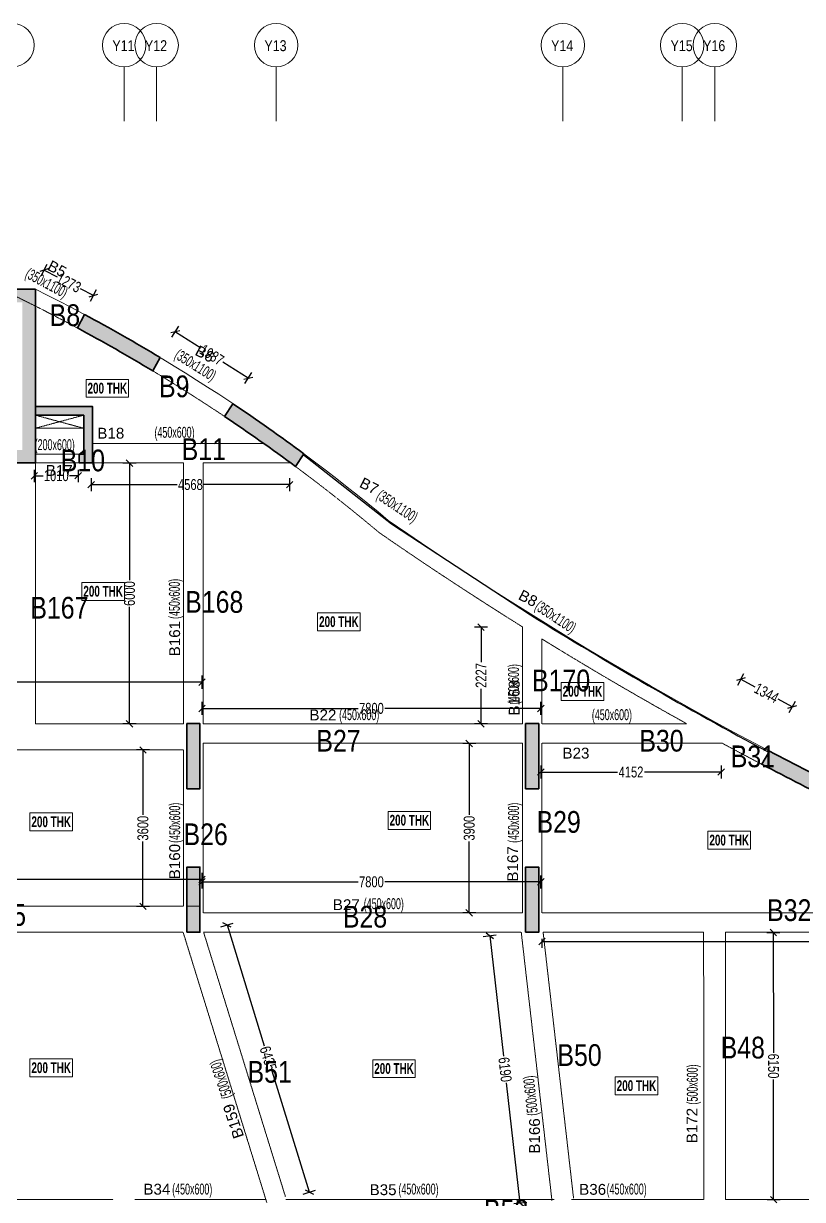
# Model space of a CAD drawing. Header units: millimetres. Extents: x 0 to 72183, y 72 to 62889.
# Drawn here: x 29395 to 47328, y 35825 to 62889 of the extents above; entities that cross this region are included whole.
import ezdxf
from ezdxf.enums import TextEntityAlignment as Align

# ---------------------------------------------------------------- set-up
doc = ezdxf.new("R2010")
doc.units = ezdxf.units.MM
doc.linetypes.add('Grid Line', pattern=[2222.5, 1270, -317.5, 317.5, -317.5])
doc.linetypes.add('HIDDEN', pattern=[0.375, 0.25, -0.125])
for name, color, linetype, lineweight in [('A-FLOR-IDEN', 11, 'Continuous', 9), ('A-GRIDS', 8, 'Continuous', 9), ('A-HIDD-ABVE', 8, 'HIDDEN', 20), ('S-BEAM', 7, 'Continuous', 18), ('S-BEAM-IDEN', 2, 'Continuous', 9), ('S-COL HATCH', 9, 'Continuous', 0), ('S-COLS', 5, 'Continuous', 35), ('S-GRIDS', 8, 'Continuous', 9)]:
    doc.layers.add(name, color=color, linetype=linetype, lineweight=lineweight)
doc.layers.add('Abhinav working', color=6, linetype='Continuous')
doc.layers.add('Beam Nos', color=7, linetype='Continuous')
doc.styles.add('Arial Narrow', font='ARIALN.TTF', dxfattribs={"height": 400})
doc.styles.add('Dim.s & Anno.(Misc.)', font='ARIALN.TTF')
doc.styles.add('SC-BBS1', font='SansSerif')
doc.styles.add('SOBHA', font='swisscl.ttf')
doc.styles.add('Swis721 LtCn BT', font='swisscl.ttf', dxfattribs={"width": 0.9, "height": 233.355162})
doc.styles.add('Swis721 LtCn BT_B', font='', dxfattribs={"width": 0.9, "height": 246.918336})
doc.styles.get('Swis721 LtCn BT_B').set_extended_font_data('Swis721 LtCn BT', bold=True)
doc.dimstyles.new('S-100', dxfattribs={"dimscale": 100, "dimtxt": 2.5, "dimasz": 1.5, "dimexe": 1.5, "dimexo": 1.5, "dimgap": 0.1, "dimtad": 0, "dimdec": 0, "dimrnd": 0.0005, "dimzin": 0, "dimdsep": 46, "dimtxsty": 'SOBHA', "dimblk": 'OBLIQUE', "dimcen": 0.09, "dimclrd": 8, "dimclre": 8, "dimclrt": 6, "dimadec": 0, "dimazin": 0, "dimtfac": 1, "dimtdec": 0, "dimtofl": 0, "dimtmove": 0, "dimatfit": 3, "dimfxl": 1.5, "dimfxlon": 1, "dimtolj": 1, "dimtzin": 0, "dimlwd": -1, "dimlwe": -1, "dimarcsym": 0})

# ---------------------------------------------------------------- blocks, each defined once
blk = doc.blocks.new('A$Cb7cd9481')
at = {"layer": 'S-COL HATCH', "transparency": 33554687}
h = blk.add_hatch(color=256, dxfattribs=at)
h.dxf.hatch_style = 1
h.paths.add_polyline_path([(9915, 37151), (4715, 37151), (4715, 39251), (2315, 39251), (2315, 38451), (2615, 38451), (2615, 38951), (4415, 38951), (4415, 37151), (2615, 37151), (2615, 37451), (2315, 37451), (2315, 34901), (2615, 34901), (2615, 36851), (9615, 36851), (9615, 33451), (2615, 33451), (2615, 33651), (2315, 33651), (2315, 33151), (9915, 33151)])
h = blk.add_hatch(color=256, dxfattribs=at)
h.dxf.hatch_style = 1
h.paths.add_polyline_path([(11046, 36567), (10880, 36258, -0.01191), (12618, 35269), (12784, 35577, 0.011811)])
h = blk.add_hatch(color=256, dxfattribs=at)
h.dxf.hatch_style = 1
h.paths.add_polyline_path([(11225, 34450), (9915, 34450), (9915, 34250), (11025, 34250), (11025, 33350), (10925, 33350), (10925, 33151), (11225, 33150), (11225, 33350)])
h = blk.add_hatch(color=256, dxfattribs=at)
h.dxf.hatch_style = 1
h.paths.add_polyline_path([(14462, 34513), (14267, 34222, -0.01191), (15902, 33069), (16097, 33360, 0.011811)])
h = blk.add_hatch(color=256, dxfattribs=at)
h.dxf.hatch_style = 1
h.paths.add_polyline_path([(13400, 25651), (13700, 25651), (13700, 27151), (13400, 27151)])
h = blk.add_hatch(color=256, dxfattribs=at)
h.dxf.hatch_style = 1
h.paths.add_polyline_path([(13400, 25651), (13700, 25651), (13700, 27151), (13400, 27151)])
h = blk.add_hatch(color=256, dxfattribs=at)
h.dxf.hatch_style = 1
h.paths.add_polyline_path([(21200, 25651), (21500, 25651), (21500, 27151), (21200, 27151)])
h = blk.add_hatch(color=256, dxfattribs=at)
h.dxf.hatch_style = 1
h.paths.add_polyline_path([(21200, 25651), (21500, 25651), (21500, 27151), (21200, 27151)])
h = blk.add_hatch(color=256, dxfattribs=at)
h.dxf.hatch_style = 1
h.paths.add_polyline_path([(28420, 25306), (28602, 25607, -0.00603), (26815, 26517), (26634, 26217, 0.006005)])
h = blk.add_hatch(color=256, dxfattribs=at)
h.dxf.hatch_style = 1
h.paths.add_polyline_path([(13400, 22351), (13700, 22351), (13700, 23851), (13400, 23851)])
h = blk.add_hatch(color=256, dxfattribs=at)
h.dxf.hatch_style = 1
h.paths.add_polyline_path([(13400, 22351), (13700, 22351), (13700, 23851), (13400, 23851)])
h = blk.add_hatch(color=256, dxfattribs=at)
h.dxf.hatch_style = 1
h.paths.add_polyline_path([(21200, 22351), (21500, 22351), (21500, 23851), (21200, 23851)])
h = blk.add_hatch(color=256, dxfattribs=at)
h.dxf.hatch_style = 1
h.paths.add_polyline_path([(21200, 22351), (21500, 22351), (21500, 23851), (21200, 23851)])
at = {"layer": 'S-COLS'}
for p, q in [((9915, 37151), (4715, 37151, 0)), ((9915, 33151), (9915, 37151)), ((2315, 33151), (9915, 33151))]:
    blk.add_line(p, q, dxfattribs=at)
at = {"layer": 'S-COLS', "elevation": 0}
for points in [[(12784, 35577, 0.011811), (11046, 36567), (10880, 36258, -0.01191), (12618, 35269), (12784, 35577)], [(14462, 34513), (14267, 34222, -0.01191), (15902, 33069), (16097, 33360, 0.011811), (14462, 34513)], [(26634, 26217, 0.006005), (28420, 25306), (28602, 25607, -0.00603), (26815, 26517), (26634, 26217)]]:
    blk.add_lwpolyline(points, format="xyb", dxfattribs=at)
blk.add_lwpolyline([(9915, 34450), (11225, 34450), (11225, 33350), (11225, 33150), (10925, 33151), (10925, 33350), (11025, 33350), (11025, 34250), (9915, 34250), (9915, 34450)], dxfattribs=at)
for points in [[(13400, 25651), (13700, 25651), (13700, 27151), (13400, 27151)], [(13400, 25651), (13700, 25651), (13700, 27151), (13400, 27151)], [(21200, 25651), (21500, 25651), (21500, 27151), (21200, 27151)], [(21200, 25651), (21500, 25651), (21500, 27151), (21200, 27151)], [(13400, 22351), (13700, 22351), (13700, 23851), (13400, 23851)], [(13400, 22351), (13700, 22351), (13700, 23851), (13400, 23851)], [(21200, 22351), (21500, 22351), (21500, 23851), (21200, 23851)], [(21200, 22351), (21500, 22351), (21500, 23851), (21200, 23851)]]:
    blk.add_lwpolyline(points, close=True, dxfattribs=at)
blk = doc.blocks.new('Grid - Type 1 Structural-6743905-9TH FLOOR LVL')
at = {"layer": 'A-GRIDS'}
blk.add_circle((0, 0), 4, dxfattribs=at)
blk = doc.blocks.new('A$C45bf0ae9')
at = {"layer": 'S-GRIDS', "linetype": 'Grid Line'}
for p, q in [((11955, 41014), (11955, 42264)), ((12705, 41014), (12705, 42264)), ((15455, 41014), (15455, 42264)), ((22055, 41014), (22055, 42264)), ((24805, 41014), (24805, 42264)), ((25555, 41014), (25555, 42264))]:
    blk.add_line(p, q, dxfattribs=at)
at = {"layer": 'A-GRIDS', "xscale": 124.9999999999999, "yscale": 124.9999999999999, "zscale": 124.9999999999999}
for p in [(9385, 42764), (11955, 42764), (12705, 42764), (15455, 42764), (22055, 42764), (24805, 42764), (25555, 42764)]:
    blk.add_blockref('Grid - Type 1 Structural-6743905-9TH FLOOR LVL', p, dxfattribs=at)
at = {"layer": 'A-GRIDS', "lineweight": 18, "char_height": 250, "width": 641.35, "attachment_point": 1, "style": 'Arial Narrow'}
for s, insert in [('Y11', (11686, 42879)), ('Y12', (12436, 42879)), ('Y13', (15186, 42879)), ('Y14', (21786, 42879)), ('Y15', (24536, 42879)), ('Y16', (25286, 42879))]:
    blk.add_mtext(s, dxfattribs=dict(at, insert=insert))
blk = doc.blocks.new('_OBLIQUE')
at = {"color": 0, "linetype": 'ByBlock'}
blk.add_line((-0.5, -0.5), (0.5, 0.5), dxfattribs=at)
blk = doc.blocks.new('*D233')
at = {"layer": 'Abhinav working', "color": 8, "transparency": 16777216}
for p, q in [((29804, 57082), (29942, 57348)), ((29873, 57215), (30168, 57062)), ((31004, 56630), (30708, 56783)), ((30935, 56497), (31073, 56764))]:
    blk.add_line(p, q, dxfattribs=at)
at = {"layer": 'Defpoints', "color": 0, "transparency": 16777216}
for p in [(29643, 56771, 0), (31004, 56630), (30774, 56186, 0)]:
    blk.add_point(p, dxfattribs=at)
at = {"layer": 'Abhinav working', "color": 8, "transparency": 16777216, "xscale": 150, "yscale": 150, "zscale": 150}
for p, rotation in [((29873, 57215), 152.6659468721961), ((31004, 56630), 332.6659468721961)]:
    blk.add_blockref('_OBLIQUE', p, dxfattribs=dict(at, rotation=rotation))
at = {"layer": 'Abhinav working', "color": 6, "transparency": 16777216, "insert": (30438, 56923), "char_height": 250, "attachment_point": 5, "rotation": 332.6659, "style": 'SOBHA'}
blk.add_mtext('\\A1;1273', dxfattribs=at)
blk = doc.blocks.new('*D234')
at = {"layer": 'Abhinav working', "color": 8, "transparency": 16777216}
for p, q in [((32811, 55667), (32972, 55920)), ((32892, 55793), (33475, 55423)), ((34569, 54729), (33986, 55099)), ((34489, 54602), (34649, 54855))]:
    blk.add_line(p, q, dxfattribs=at)
at = {"layer": 'Defpoints', "color": 0, "transparency": 16777216}
for p in [(32513, 55197, 0), (34569, 54729), (34191, 54132, 0)]:
    blk.add_point(p, dxfattribs=at)
at = {"layer": 'Abhinav working', "color": 8, "transparency": 16777216, "xscale": 150, "yscale": 150, "zscale": 150}
for p, rotation in [((32892, 55793), 147.5989514609675), ((34569, 54729), 327.5989514609675)]:
    blk.add_blockref('_OBLIQUE', p, dxfattribs=dict(at, rotation=rotation))
at = {"layer": 'Abhinav working', "color": 6, "transparency": 16777216, "insert": (33730, 55261), "char_height": 250, "attachment_point": 5, "rotation": 327.599, "style": 'SOBHA'}
blk.add_mtext('\\A1;1987', dxfattribs=at)
blk = doc.blocks.new('*D235')
at = {"layer": 'Abhinav working', "color": 8, "transparency": 16777216}
for p, q in [((29643, 52620), (29644, 52331)), ((30653, 52621), (30654, 52332)), ((29644, 52481), (29845, 52481)), ((30654, 52482), (30452, 52482))]:
    blk.add_line(p, q, dxfattribs=at)
at = {"layer": 'Defpoints', "color": 0, "transparency": 16777216}
for p in [(29643, 52770, 0), (30653, 52771, 0), (30654, 52482)]:
    blk.add_point(p, dxfattribs=at)
at = {"layer": 'Abhinav working', "color": 8, "transparency": 16777216, "xscale": 150, "yscale": 150, "zscale": 150}
for p, rotation in [((29644, 52481), 180.0663576976715), ((30654, 52482), 0.0663576976714809)]:
    blk.add_blockref('_OBLIQUE', p, dxfattribs=dict(at, rotation=rotation))
at = {"layer": 'Abhinav working', "color": 6, "transparency": 16777216, "insert": (30149, 52482), "char_height": 250, "attachment_point": 5, "rotation": 0.0664, "style": 'SOBHA'}
blk.add_mtext('\\A1;1010', dxfattribs=at)
blk = doc.blocks.new('*D236')
at = {"layer": 'Abhinav working', "color": 8, "transparency": 16777216}
for p, q in [((30953, 52427), (30953, 52127)), ((30953, 52277), (32929, 52277)), ((35522, 52277), (33546, 52277)), ((35522, 52427), (35522, 52127))]:
    blk.add_line(p, q, dxfattribs=at)
at = {"layer": 'Defpoints', "color": 0, "transparency": 16777216}
for p in [(30953, 52770, 0), (35522, 52770, 0), (30953, 52277)]:
    blk.add_point(p, dxfattribs=at)
at = {"layer": 'Abhinav working', "color": 8, "transparency": 16777216, "xscale": 150, "yscale": 150, "zscale": 150, "rotation": 180}
blk.add_blockref('_OBLIQUE', (30953, 52277), dxfattribs=at)
at = {"layer": 'Abhinav working', "color": 8, "transparency": 16777216, "xscale": 150, "yscale": 150, "zscale": 150}
blk.add_blockref('_OBLIQUE', (35522, 52277), dxfattribs=at)
at = {"layer": 'Abhinav working', "color": 6, "transparency": 16777216, "insert": (33237, 52277), "char_height": 250, "attachment_point": 5, "style": 'SOBHA'}
blk.add_mtext('\\A1;4568', dxfattribs=at)
blk = doc.blocks.new('*D246')
at = {"layer": 'Abhinav working', "color": 8, "transparency": 16777216}
for p, q in [((24229, 47582), (24229, 47882)), ((24229, 47732), (28560, 47731)), ((33504, 47731), (29173, 47731)), ((33504, 47581), (33504, 47881))]:
    blk.add_line(p, q, dxfattribs=at)
at = {"layer": 'Defpoints', "color": 0, "transparency": 16777216}
for p in [(33504, 47731), (24229, 46771, 0), (33504, 46770, 0)]:
    blk.add_point(p, dxfattribs=at)
at = {"layer": 'Abhinav working', "color": 8, "transparency": 16777216, "xscale": 150, "yscale": 150, "zscale": 150}
for p, rotation in [((24229, 47732), 179.9927740805542), ((33504, 47731), 359.9927740805543)]:
    blk.add_blockref('_OBLIQUE', p, dxfattribs=dict(at, rotation=rotation))
at = {"layer": 'Abhinav working', "color": 6, "transparency": 16777216, "insert": (28867, 47731), "char_height": 250, "attachment_point": 5, "rotation": 359.9928, "style": 'SOBHA'}
blk.add_mtext('\\A1;9275', dxfattribs=at)
blk = doc.blocks.new('*D247')
at = {"layer": 'Abhinav working', "color": 8, "transparency": 16777216}
for p, q in [((24229, 43039), (24229, 43339)), ((33504, 43039), (33504, 43339)), ((24229, 43189), (28560, 43189)), ((33504, 43189), (29173, 43189))]:
    blk.add_line(p, q, dxfattribs=at)
at = {"layer": 'Defpoints', "color": 0, "transparency": 16777216}
for p in [(33504, 43189), (24229, 42570, 0), (33504, 42570)]:
    blk.add_point(p, dxfattribs=at)
at = {"layer": 'Abhinav working', "color": 8, "transparency": 16777216, "xscale": 150, "yscale": 150, "zscale": 150, "rotation": 180}
blk.add_blockref('_OBLIQUE', (24229, 43189), dxfattribs=at)
at = {"layer": 'Abhinav working', "color": 8, "transparency": 16777216, "xscale": 150, "yscale": 150, "zscale": 150}
blk.add_blockref('_OBLIQUE', (33504, 43189), dxfattribs=at)
at = {"layer": 'Abhinav working', "color": 6, "transparency": 16777216, "insert": (28866, 43189), "char_height": 250, "attachment_point": 5, "style": 'SOBHA'}
blk.add_mtext('\\A1;9275', dxfattribs=at)
blk = doc.blocks.new('*D248')
at = {"layer": 'Abhinav working', "color": 8, "transparency": 16777216}
for p, q in [((32294, 46170), (31994, 46170)), ((32144, 46170), (32144, 44677)), ((32144, 42570), (32144, 44063)), ((32294, 42570), (31994, 42570))]:
    blk.add_line(p, q, dxfattribs=at)
at = {"layer": 'Defpoints', "color": 0, "transparency": 16777216}
for p in [(33054, 46170), (32144, 42570), (33054, 42570)]:
    blk.add_point(p, dxfattribs=at)
at = {"layer": 'Abhinav working', "color": 8, "transparency": 16777216, "xscale": 150, "yscale": 150, "zscale": 150}
for p, rotation in [((32144, 46170), 90), ((32144, 42570), 270)]:
    blk.add_blockref('_OBLIQUE', p, dxfattribs=dict(at, rotation=rotation))
at = {"layer": 'Abhinav working', "color": 6, "transparency": 16777216, "insert": (32144, 44370), "char_height": 250, "attachment_point": 5, "rotation": 90, "style": 'SOBHA'}
blk.add_mtext('\\A1;3600', dxfattribs=at)
blk = doc.blocks.new('*D249')
at = {"layer": 'Abhinav working', "color": 8, "transparency": 16777216}
for p, q in [((33504, 46976), (33504, 47276)), ((33504, 47126), (37098, 47126)), ((41304, 47126), (37710, 47126)), ((41304, 46976), (41304, 47276))]:
    blk.add_line(p, q, dxfattribs=at)
at = {"layer": 'Defpoints', "color": 0, "transparency": 16777216}
for p in [(41304, 47126), (33504, 46320, 0), (41304, 46320, 0)]:
    blk.add_point(p, dxfattribs=at)
at = {"layer": 'Abhinav working', "color": 8, "transparency": 16777216, "xscale": 150, "yscale": 150, "zscale": 150, "rotation": 180}
blk.add_blockref('_OBLIQUE', (33504, 47126), dxfattribs=at)
at = {"layer": 'Abhinav working', "color": 8, "transparency": 16777216, "xscale": 150, "yscale": 150, "zscale": 150}
blk.add_blockref('_OBLIQUE', (41304, 47126), dxfattribs=at)
at = {"layer": 'Abhinav working', "color": 6, "transparency": 16777216, "insert": (37404, 47126), "char_height": 250, "attachment_point": 5, "style": 'SOBHA'}
blk.add_mtext('\\A1;7800', dxfattribs=at)
blk = doc.blocks.new('*D250')
at = {"layer": 'Abhinav working', "color": 8, "transparency": 16777216}
for p, q in [((33504, 42985), (33504, 43285)), ((33504, 43135), (37098, 43135)), ((41304, 43135), (37710, 43135)), ((41304, 42985), (41304, 43285))]:
    blk.add_line(p, q, dxfattribs=at)
at = {"layer": 'Defpoints', "color": 0, "transparency": 16777216}
for p in [(41304, 43135), (33504, 42420), (41304, 42420)]:
    blk.add_point(p, dxfattribs=at)
at = {"layer": 'Abhinav working', "color": 8, "transparency": 16777216, "xscale": 150, "yscale": 150, "zscale": 150, "rotation": 180}
blk.add_blockref('_OBLIQUE', (33504, 43135), dxfattribs=at)
at = {"layer": 'Abhinav working', "color": 8, "transparency": 16777216, "xscale": 150, "yscale": 150, "zscale": 150}
blk.add_blockref('_OBLIQUE', (41304, 43135), dxfattribs=at)
at = {"layer": 'Abhinav working', "color": 6, "transparency": 16777216, "insert": (37404, 43135), "char_height": 250, "attachment_point": 5, "style": 'SOBHA'}
blk.add_mtext('\\A1;7800', dxfattribs=at)
blk = doc.blocks.new('*D251')
at = {"layer": 'Abhinav working', "color": 8, "transparency": 16777216}
for p, q in [((39806, 46320), (39506, 46320)), ((39656, 46320), (39656, 44677)), ((39656, 42420), (39656, 44063)), ((39806, 42420), (39506, 42420))]:
    blk.add_line(p, q, dxfattribs=at)
at = {"layer": 'Defpoints', "color": 0, "transparency": 16777216}
for p in [(39656, 46320), (40854, 46320), (40854, 42420)]:
    blk.add_point(p, dxfattribs=at)
at = {"layer": 'Abhinav working', "color": 8, "transparency": 16777216, "xscale": 150, "yscale": 150, "zscale": 150}
for p, rotation in [((39656, 46320), 90), ((39656, 42420), 270)]:
    blk.add_blockref('_OBLIQUE', p, dxfattribs=dict(at, rotation=rotation))
at = {"layer": 'Abhinav working', "color": 6, "transparency": 16777216, "insert": (39656, 44370), "char_height": 250, "attachment_point": 5, "rotation": 90, "style": 'SOBHA'}
blk.add_mtext('\\A1;3900', dxfattribs=at)
blk = doc.blocks.new('*D252')
at = {"layer": 'Abhinav working', "color": 8, "transparency": 16777216}
for p, q in [((41304, 45812), (41304, 45512)), ((45456, 45812), (45456, 45512)), ((41304, 45662), (43072, 45662)), ((45456, 45662), (43688, 45662))]:
    blk.add_line(p, q, dxfattribs=at)
at = {"layer": 'Defpoints', "color": 0, "transparency": 16777216}
for p in [(41304, 46320), (45456, 46320), (45456, 45662)]:
    blk.add_point(p, dxfattribs=at)
at = {"layer": 'Abhinav working', "color": 8, "transparency": 16777216, "xscale": 150, "yscale": 150, "zscale": 150, "rotation": 180}
blk.add_blockref('_OBLIQUE', (41304, 45662), dxfattribs=at)
at = {"layer": 'Abhinav working', "color": 8, "transparency": 16777216, "xscale": 150, "yscale": 150, "zscale": 150}
blk.add_blockref('_OBLIQUE', (45456, 45662), dxfattribs=at)
at = {"layer": 'Abhinav working', "color": 6, "transparency": 16777216, "insert": (43380, 45662), "char_height": 250, "attachment_point": 5, "style": 'SOBHA'}
blk.add_mtext('\\A1;4152', dxfattribs=at)
blk = doc.blocks.new('*D253')
at = {"layer": 'Abhinav working', "color": 8, "transparency": 16777216}
for p, q in [((45837, 47665), (45979, 47929)), ((45908, 47797), (46231, 47624)), ((47093, 47163), (46769, 47336)), ((47022, 47031), (47164, 47296))]:
    blk.add_line(p, q, dxfattribs=at)
at = {"layer": 'Defpoints', "color": 0, "transparency": 16777216}
for p in [(47093, 47163), (45359, 46771, 0), (46544, 46137, 0)]:
    blk.add_point(p, dxfattribs=at)
at = {"layer": 'Abhinav working', "color": 8, "transparency": 16777216, "xscale": 150, "yscale": 150, "zscale": 150}
for p, rotation in [((45908, 47797), 151.8646717887595), ((47093, 47163), 331.8646717887595)]:
    blk.add_blockref('_OBLIQUE', p, dxfattribs=dict(at, rotation=rotation))
at = {"layer": 'Abhinav working', "color": 6, "transparency": 16777216, "insert": (46500, 47480), "char_height": 250, "attachment_point": 5, "rotation": 331.8647, "style": 'SOBHA'}
blk.add_mtext('\\A1;1344', dxfattribs=at)
blk = doc.blocks.new('*D254')
at = {"layer": 'Abhinav working', "color": 8, "transparency": 16777216}
for p, q in [((41331, 41821), (41331, 41613)), ((41331, 41763), (47697, 41762)), ((54827, 41761), (48461, 41762)), ((54827, 41820), (54827, 41611))]:
    blk.add_line(p, q, dxfattribs=at)
at = {"layer": 'Defpoints', "color": 0, "transparency": 16777216}
for p in [(41331, 41971, 0), (54827, 41970), (41331, 41763)]:
    blk.add_point(p, dxfattribs=at)
at = {"layer": 'Abhinav working', "color": 8, "transparency": 16777216, "xscale": 150, "yscale": 150, "zscale": 150}
for p, rotation in [((41331, 41763), 179.9950339990101), ((54827, 41761), 359.9950339990102)]:
    blk.add_blockref('_OBLIQUE', p, dxfattribs=dict(at, rotation=rotation))
at = {"layer": 'Abhinav working', "color": 6, "transparency": 16777216, "insert": (48079, 41762), "char_height": 250, "attachment_point": 5, "rotation": 359.995, "style": 'SOBHA'}
blk.add_mtext('\\A1;13496', dxfattribs=at)
blk = doc.blocks.new('*D269')
at = {"layer": 'Abhinav working', "color": 8, "transparency": 16777216}
for p, q in [((46506, 41971), (46806, 41971)), ((46656, 41971), (46659, 39203)), ((46664, 35821), (46660, 38589)), ((46514, 35821), (46814, 35821))]:
    blk.add_line(p, q, dxfattribs=at)
at = {"layer": 'Defpoints', "color": 0, "transparency": 16777216}
for p in [(45526, 41970), (45533, 35820), (46664, 35821)]:
    blk.add_point(p, dxfattribs=at)
at = {"layer": 'Abhinav working', "color": 8, "transparency": 16777216, "xscale": 150, "yscale": 150, "zscale": 150}
for p, rotation in [((46656, 41971), 90.0691636443754), ((46664, 35821), 270.0691636443754)]:
    blk.add_blockref('_OBLIQUE', p, dxfattribs=dict(at, rotation=rotation))
at = {"layer": 'Abhinav working', "color": 6, "transparency": 16777216, "insert": (46660, 38896), "char_height": 250, "attachment_point": 5, "rotation": 270.0692, "style": 'SOBHA'}
blk.add_mtext('\\A1;6150', dxfattribs=at)
blk = doc.blocks.new('*D271')
at = {"layer": 'Abhinav working', "color": 8, "transparency": 16777216}
for p, q in [((40277, 41907), (39979, 41873)), ((40128, 41890), (40445, 39120)), ((40832, 35740), (40515, 38510)), ((40981, 35757), (40683, 35723))]:
    blk.add_line(p, q, dxfattribs=at)
at = {"layer": 'Defpoints', "color": 0, "transparency": 16777216}
for p in [(40827, 41970, 0), (40128, 41890), (41531, 35820)]:
    blk.add_point(p, dxfattribs=at)
at = {"layer": 'Abhinav working', "color": 8, "transparency": 16777216, "xscale": 150, "yscale": 150, "zscale": 150}
for p, rotation in [((40128, 41890), 96.53046794857147), ((40832, 35740), 276.5304679485715)]:
    blk.add_blockref('_OBLIQUE', p, dxfattribs=dict(at, rotation=rotation))
at = {"layer": 'Abhinav working', "color": 6, "transparency": 16777216, "insert": (40480, 38815), "char_height": 250, "attachment_point": 5, "rotation": 276.5305, "style": 'SOBHA'}
blk.add_mtext('\\A1;6190', dxfattribs=at)
blk = doc.blocks.new('*D272')
at = {"layer": 'Abhinav working', "color": 8, "transparency": 16777216}
for p, q in [((33937, 42100), (34224, 42188)), ((34081, 42144), (34938, 39362)), ((35976, 35994), (35119, 38776)), ((35833, 35950), (36119, 36038))]:
    blk.add_line(p, q, dxfattribs=at)
at = {"layer": 'Defpoints', "color": 0, "transparency": 16777216}
for p in [(33515, 41970, 0), (34081, 42144), (35410, 35820)]:
    blk.add_point(p, dxfattribs=at)
at = {"layer": 'Abhinav working', "color": 8, "transparency": 16777216, "xscale": 150, "yscale": 150, "zscale": 150}
for p, rotation in [((34081, 42144), 107.1295014447747), ((35976, 35994), 287.1295014447747)]:
    blk.add_blockref('_OBLIQUE', p, dxfattribs=dict(at, rotation=rotation))
at = {"layer": 'Abhinav working', "color": 6, "transparency": 16777216, "insert": (35028, 39069), "char_height": 250, "attachment_point": 5, "rotation": 287.1295, "style": 'SOBHA'}
blk.add_mtext('\\A1;6435', dxfattribs=at)
blk = doc.blocks.new('*D292')
at = {"layer": 'Abhinav working', "color": 8, "transparency": 16777216}
for p, q in [((31985, 52770), (31685, 52770)), ((31835, 52770), (31835, 50077)), ((31835, 46770), (31835, 49463)), ((31985, 46770), (31685, 46770))]:
    blk.add_line(p, q, dxfattribs=at)
at = {"layer": 'Defpoints', "color": 0, "transparency": 16777216}
for p in [(31835, 52770), (33054, 52770), (33054, 46770)]:
    blk.add_point(p, dxfattribs=at)
at = {"layer": 'Abhinav working', "color": 8, "transparency": 16777216, "xscale": 150, "yscale": 150, "zscale": 150}
for p, rotation in [((31835, 52770), 90), ((31835, 46770), 270)]:
    blk.add_blockref('_OBLIQUE', p, dxfattribs=dict(at, rotation=rotation))
at = {"layer": 'Abhinav working', "color": 6, "transparency": 16777216, "insert": (31835, 49770), "char_height": 250, "attachment_point": 5, "rotation": 90, "style": 'SOBHA'}
blk.add_mtext('\\A1;6000', dxfattribs=at)
blk = doc.blocks.new('*D293')
at = {"layer": 'Abhinav working', "color": 8, "transparency": 16777216}
for p, q in [((40078, 48998), (39778, 48998)), ((39928, 48998), (39928, 48190)), ((39928, 46771), (39928, 47579)), ((40078, 46771), (39778, 46771))]:
    blk.add_line(p, q, dxfattribs=at)
at = {"layer": 'Defpoints', "color": 0, "transparency": 16777216}
for p in [(39928, 48998), (40854, 48998, 0), (40854, 46771, 0)]:
    blk.add_point(p, dxfattribs=at)
at = {"layer": 'Abhinav working', "color": 8, "transparency": 16777216, "xscale": 150, "yscale": 150, "zscale": 150}
for p, rotation in [((39928, 48998), 90), ((39928, 46771), 270)]:
    blk.add_blockref('_OBLIQUE', p, dxfattribs=dict(at, rotation=rotation))
at = {"layer": 'Abhinav working', "color": 6, "transparency": 16777216, "insert": (39928, 47885), "char_height": 250, "attachment_point": 5, "rotation": 90, "style": 'SOBHA'}
blk.add_mtext('\\A1;2227', dxfattribs=at)

msp = doc.modelspace()

# ---------------------------------------------------------------- linework, layer by layer
at = {"layer": 'A-FLOR-IDEN', "color": 8, "flags": 128}
for points in [[(31813.1, 54698.3), (31813.1, 54286.5), (30835.6, 54286.5), (30835.6, 54698.3)], [(31813.1, 54698.3), (31813.1, 54286.5), (30835.6, 54286.5), (30835.6, 54698.3)], [(31717.1, 50024.5), (31717.1, 49612.6), (30739.6, 49612.6), (30739.6, 50024.5)], [(31717.1, 50024.5), (31717.1, 49612.6), (30739.6, 49612.6), (30739.6, 50024.5)], [(37143.6, 49324.8), (37143.6, 48913), (36166.1, 48913), (36166.1, 49324.8)], [(37143.6, 49324.8), (37143.6, 48913), (36166.1, 48913), (36166.1, 49324.8)], [(42751.6, 47722.3), (42751.6, 47310.5), (41774.1, 47310.5), (41774.1, 47722.3)], [(42751.6, 47722.3), (42751.6, 47310.5), (41774.1, 47310.5), (41774.1, 47722.3)], [(30521.6, 44719.8), (30521.6, 44308), (29544.1, 44308), (29544.1, 44719.8)], [(30521.6, 44719.8), (30521.6, 44308), (29544.1, 44308), (29544.1, 44719.8)], [(38766.6, 44755.3), (38766.6, 44343.5), (37789.1, 44343.5), (37789.1, 44755.3)], [(38766.6, 44755.3), (38766.6, 44343.5), (37789.1, 44343.5), (37789.1, 44755.3)], [(46129.1, 44297.8), (46129.1, 43886), (45151.6, 43886), (45151.6, 44297.8)], [(46129.1, 44297.8), (46129.1, 43886), (45151.6, 43886), (45151.6, 44297.8)], [(30521.6, 39059.8), (30521.6, 38648), (29544.1, 38648), (29544.1, 39059.8)], [(30521.6, 39059.8), (30521.6, 38648), (29544.1, 38648), (29544.1, 39059.8)], [(38413.6, 39041.3), (38413.6, 38629.5), (37436.1, 38629.5), (37436.1, 39041.3)], [(38413.6, 39041.3), (38413.6, 38629.5), (37436.1, 38629.5), (37436.1, 39041.3)], [(43995.6, 38646.3), (43995.6, 38234.5), (43018.1, 38234.5), (43018.1, 38646.3)], [(43995.6, 38646.3), (43995.6, 38234.5), (43018.1, 38234.5), (43018.1, 38646.3)]]:
    msp.add_lwpolyline(points, close=True, dxfattribs=at)
at = {"layer": 'A-HIDD-ABVE', "linetype": 'HIDDEN'}
for p, q in [((29669.3, 53575, 0), (30779.3, 53875, 0)), ((29669.4, 53875, 0), (30779.4, 53575, 0))]:
    msp.add_line(p, q, dxfattribs=at)
at = {"layer": 'Abhinav working', "elevation": 0}
msp.add_lwpolyline([(35825.9, 52980.1), (37868.7, 51377.6), (41064.5, 49279.5, 0.0160769), (46536, 46123.7)], format="xyb", dxfattribs=at)
at = {"layer": 'S-BEAM'}
msp.add_line((29669.4, 53575, 0), (30779.4, 53575, 0), dxfattribs=at)
at = {"layer": 'S-BEAM', "linetype": 'HIDDEN'}
for p, q in [((30979.4, 53225, 0), (34924.8, 53225, 0)), ((29669.3, 52975, 0), (30679.6, 52975, 0)), ((29669.3, 52775, 0), (33080, 52775)), ((29669.3, 46775, 0), (29669.3, 52775, 0)), ((33080, 46775, 0), (33080, 52776.2, 0)), ((33530, 52775), (35547.4, 52775)), ((33530, 46775, 0), (33530, 52775, 0)), ((40880, 46775, 0), (40880, 49003.7, 0)), ((41330, 46775, 0), (41330, 48724.4, 0)), ((29669.3, 46775), (33080, 46775)), ((33530, 46775), (40880, 46775)), ((41330, 46775), (44660.6, 46775)), ((33530, 46325), (40880, 46325)), ((33530, 42425, 0), (33530, 46325, 0)), ((40880, 42425, 0), (40880, 46325, 0)), ((41330, 46325), (45482, 46325)), ((41330, 42425, 0), (41330, 46325, 0)), ((24330, 46175), (33080, 46175)), ((33080, 42575, 0), (33080, 46175, 0)), ((24405, 42575), (33080, 42575)), ((33154.6, 42575), (33455, 42575)), ((40880, 42425), (33530, 42425)), ((41330, 42425), (52095.9, 42425)), ((24356.1, 41975), (33069.8, 41975)), ((33069.8, 41975, 0), (34994.2, 35758.5)), ((40853.5, 41975), (33540.9, 41975)), ((33540.9, 41975, 0), (35424.1, 35891.5)), ((41560.8, 35796.6), (40853.5, 41975, 0)), ((42057.5, 35853.4), (41356.6, 41976.2, 0)), ((45051.5, 41975), (41356.8, 41975)), ((45059.2, 35825), (45051.5, 41975)), ((45551.7, 41975), (52096.8, 41975)), ((45559.2, 35825), (45551.7, 41975)), ((31459.1, 35825), (24909.2, 35825, 0)), ((31959.2, 35825), (34982, 35825)), ((41609.2, 35825), (35436.4, 35825)), ((45059.1, 35825), (42009.2, 35825)), ((45559.2, 35825), (52109.2, 35825, 0))]:
    msp.add_line(p, q, dxfattribs=at)
at = {"layer": 'S-BEAM', "linetype": 'HIDDEN', "elevation": 0}
for points in [[(33080, 54458.3, 0.0294377), (28870, 56776.2, 0.0294377)], [(34924.8, 53225, 0.0135836), (33080, 54458.3, 0.0103147)], [(40880, 49003.7, -0.0116696), (37580, 51174.8, 0.0158354), (35547.4, 52775, 0.0158354)], [(44660.6, 46775, -0.0114004), (41330, 48724.4)], [(52094.5, 43112.6, -0.0217249), (45482, 46325, -0.0217249)]]:
    msp.add_lwpolyline(points, format="xyb", dxfattribs=at)
at = {"layer": 'S-BEAM', "ltscale": 250000, "elevation": 0}
msp.add_lwpolyline([(69909.6, 37988.4, -0.1044195), (37792.5, 51453.4, 0.059137), (29669.3, 56776.2, 0.059137)], format="xyb", dxfattribs=at)

# ---------------------------------------------------------------- block references
at = {"layer": 'Beam Nos'}
msp.add_blockref('A$C45bf0ae9', (19754.8, 19625), dxfattribs=at)
at = {"layer": 'S-BEAM'}
msp.add_blockref('A$Cb7cd9481', (19754.8, 19625), dxfattribs=at)

# ---------------------------------------------------------------- texts
at = {"layer": 'A-FLOR-IDEN', "color": 1, "char_height": 246.92, "width": 1155, "attachment_point": 2, "line_spacing_factor": 0.964267, "style": 'Swis721 LtCn BT_B'}
for insert in [(31324.3, 54620.3), (31324.3, 54620.3), (31228.3, 49946.4), (31228.3, 49946.4), (36654.8, 49246.8), (36654.8, 49246.8), (42262.8, 47644.3), (42262.8, 47644.3), (38277.8, 44677.3), (38277.8, 44677.3), (30032.8, 44641.8), (30032.8, 44641.8), (45640.3, 44219.8), (45640.3, 44219.8), (30032.8, 38981.8), (30032.8, 38981.8), (37924.8, 38963.3), (37924.8, 38963.3), (43506.8, 38568.3), (43506.8, 38568.3)]:
    msp.add_mtext('200 THK', dxfattribs=dict(at, insert=insert))
at = {"layer": 'Abhinav working', "char_height": 500, "attachment_point": 1, "style": 'Dim.s & Anno.(Misc.)'}
for s, insert in [('B8', (29998, 56427.2)), ('B9', (32514.9, 54788.8)), ('B11', (33036, 53340.8)), ('B10', (30252.2, 53083.6, 0)), ('B168', (33117, 49827.1)), ('B167', (29551.8, 49694.3)), ('B170', (41102.5, 48019.1, 0)), ('B27', (36136.1, 46633.6, 0)), ('B30', (43572.2, 46633.6, 0)), ('B31', (45676.5, 46273.3)), ('B29', (41204.8, 44764.6)), ('B26', (33078.9, 44479.5, 0)), ('B25', (28435.1, 42622.7)), ('B28', (36748.3, 42583)), ('B32', (46513.3, 42733.6, 0)), ('B48', (45443.9, 39570.5)), ('B50', (41685.9, 39399, 0)), ('B51', (34552.5, 39012.3, 0)), ('B52', (39996.2, 35824.3))]:
    msp.add_mtext_dynamic_manual_height_columns(s, width=21149.247, gutter_width=5423.5, heights=[0], dxfattribs=dict(at, insert=insert))
at = {"layer": 'Beam Nos', "color": 3, "style": 'SC-BBS1'}
for s, rotation, p in [('B5', 332.64829, (30078.1, 57065.7, 0)), ('B6', 332.64829, (33476.5, 55108.4)), ('B7', 332.64829, (37260.8, 52069.9, 0)), ('B8', 332.64829, (40919.9, 49484.7, 0)), ('B161', 90, (33074.3, 48732.5, 0)), ('B168', 90, (40890.9, 47369.6, 0)), ('B160', 90, (33074.3, 43600.9, 0)), ('B167', 90, (40856.7, 43546.8, 0)), ('B159', 108.38366, (34416.4, 37690, 0)), ('B172', 90, (44985, 37525.4)), ('B166', 90, (41358.5, 37287.1, 0))]:
    msp.add_text(s, height=250, rotation=rotation, dxfattribs=at).set_placement(p, align=Align.BOTTOM_CENTER)
for s, p in [('B18', (31403.9, 53259.7, 0)), ('B17', (30218.9, 52403.2, 0)), ('B22', (36287.5, 46775.8)), ('B23', (42112.5, 45897.4)), ('B27', (36826, 42408.9)), ('B34', (32464.8, 35862.1)), ('B35', (37672.8, 35849.6)), ('B36', (42497.3, 35857.5))]:
    msp.add_text(s, height=250, dxfattribs=at).set_placement(p, align=Align.BOTTOM_CENTER)
at = {"layer": 'S-BEAM-IDEN', "style": 'Swis721 LtCn BT', "width": 0.8}
for s, rotation, p in [('(350x1100)', 331.79745, (29412.3, 57055.9)), ('(350x1100)', 327.98337, (32848.6, 55200.8)), ('(450x600)', 360, (32410, 53356.5, 0)), ('(200x600)', 360, (29652.1, 53071.1, 0)), ('(350x1100)', 326.35712, (37499.6, 51966.4)), ('(450x600)', 90, (32993.2, 49185.8, 0)), ('(350x1100)', 326.35712, (41143.9, 49418.2)), ('(450x600)', 90, (40800.2, 47222.3, 0)), ('(450x600)', 360, (36660.9, 46858.3)), ('(450x600)', 360, (42479, 46858.3)), ('(450x600)', 90, (33000.2, 44032.8, 0)), ('(450x600)', 90, (40800.2, 44032.8, 0)), ('(450x600)', 360, (37227.6, 42508.3)), ('(500x600)', 109.17734, (34211, 38197, 0)), ('(500x600)', 90, (44916.4, 38009)), ('(500x600)', 96.26123, (41241.6, 37765.9, 0))]:
    msp.add_text(s, height=250, rotation=rotation, dxfattribs=at).set_placement(p)
for p in [(32817.3, 35940), (38026.7, 35940), (42818.6, 35940)]:
    msp.add_text('(450x600)', height=250, dxfattribs=at).set_placement(p)

# ---------------------------------------------------------------- dimensions: what is measured, and where the dimension line sits
at = {"layer": 'Abhinav working'}
for p1, p2, distance, picture, middle in [((29643.3, 56770.9, 0), (30774.2, 56186.3, 0), 499.9, '*D233', (30438.3, 56922.7)), ((32513, 55197, 0), (34190.5, 54132.4, 0), 706.3, '*D234', (33730.3, 55261)), ((29643.3, 52769.7, 0), (30653.3, 52770.9, 0), -288.8, '*D235', (30148.6, 52481.5)), ((45359, 46770.6, 0), (46544, 46136.9, 0), 1164, '*D253', (46500.4, 47480.3)), ((24228.9, 46770.9, 0), (33503.9, 46769.7, 0), 960.8, '*D246', (28866.5, 47731.1)), ((35410.2737, 35819.7491), (33514.8169, 41969.7584, 0), -592.0548, '*D272', (35028.3375, 39069.1331)), ((41531.4, 35819.8), (40827.4, 41969.8, 0), 703.9, '*D271', (40480.1, 38814.7)), ((54826.9, 41969.8), (41330.6, 41970.9, 0), 208.3, '*D254', (48078.7, 41762.1)), ((45525.6, 41969.8), (45533.1, 35819.7), 1130.4, '*D269', (46659.8, 38896.1))]:
    dim = msp.add_aligned_dim(p1=p1, p2=p2, distance=distance, dimstyle='S-100', dxfattribs=at)
    dim.commit()
    dim.dimension.update_dxf_attribs({"geometry": picture, "text_midpoint": middle})
for base, p1, p2, picture, middle in [((31835.4, 52769.7), (33053.9, 46769.7, 0), (33053.9, 52769.7), '*D292', (31835.4, 49769.7)), ((39928.4171, 48998.4069), (40853.9209, 46770.9188, 0), (40853.9209, 48998.4069, 0), '*D293', (39928.4171, 47884.6629)), ((39655.7, 46319.7), (40853.9, 42419.8), (40853.9, 46319.7), '*D251', (39655.7, 44369.8)), ((32143.9, 42569.8), (33053.9, 46169.7), (33053.9, 42569.8), '*D248', (32143.9, 44369.8))]:
    dim = msp.add_linear_dim(base=base, p1=p1, p2=p2, angle=90, dimstyle='S-100', dxfattribs=at)
    dim.commit()
    dim.dimension.update_dxf_attribs({"geometry": picture, "text_midpoint": middle})
for base, p1, p2, picture, middle in [((30953.3, 52277.4), (35521.7, 52769.7, 0), (30953.3, 52769.7, 0), '*D236', (33237.5, 52277.4)), ((41303.9, 47126.2), (33503.9, 46319.7, 0), (41303.9, 46319.7, 0), '*D249', (37403.9, 47126.2)), ((45455.9, 45661.8), (41303.9, 46319.7), (45455.9, 46319.7), '*D252', (43379.9, 45661.8)), ((33503.9, 43188.6), (24228.9, 42569.8, 0), (33503.9, 42569.8), '*D247', (28866.4, 43188.6)), ((41303.9, 43135.2), (33503.9, 42419.8), (41303.9, 42419.8), '*D250', (37403.9, 43135.2))]:
    dim = msp.add_linear_dim(base=base, p1=p1, p2=p2, dimstyle='S-100', dxfattribs=at)
    dim.commit()
    dim.dimension.update_dxf_attribs({"geometry": picture, "text_midpoint": middle})

doc.saveas('drawing.dxf')
